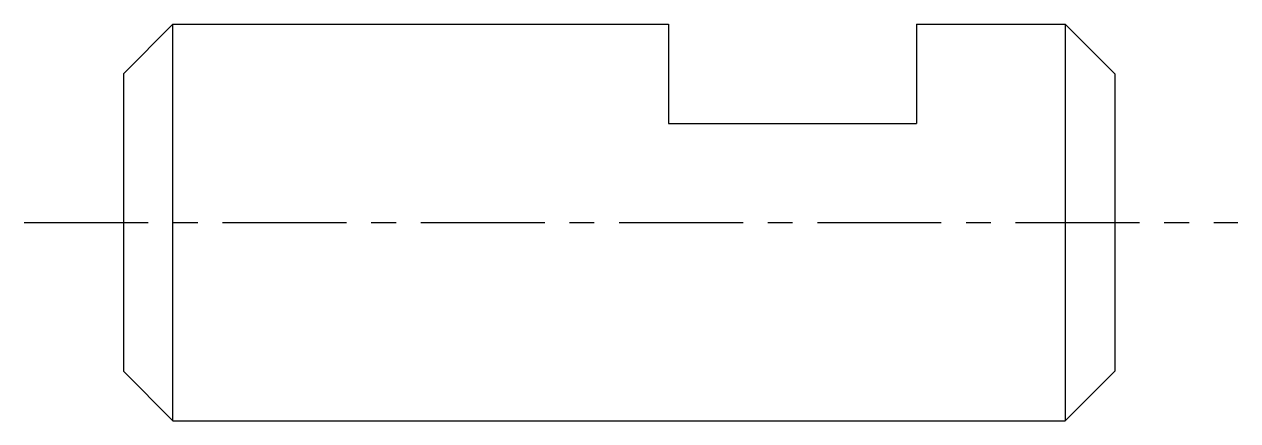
# Model space of a CAD drawing. Extents: x 8 to 113, y 108 to 236.
# Drawn here: x 72.35 to 84.59, y 231.19 to 235.19 of the extents above; entities outside this region: 6.
import ezdxf

# ---------------------------------------------------------------- set-up
doc = ezdxf.new("R2010")
doc.units = 0
doc.linetypes.add('CENTER', pattern=[2, 1.25, -0.25, 0.25, -0.25])
doc.linetypes.add('DASHED', pattern=[0.75, 0.5, -0.25])
doc.layers.get('0').update_dxf_attribs({"linetype": 'CONTINUOUS'})
doc.layers.add('CENTER', color=1, linetype='CENTER')

msp = doc.modelspace()

# ---------------------------------------------------------------- linework, layer by layer
at = {"color": 7, "linetype": 'CONTINUOUS'}
for p, q in [((73.352, 234.691), (73.852, 235.191)), ((73.852, 231.191), (73.852, 235.191)), ((73.852, 235.191), (78.852, 235.191)), ((78.852, 235.191), (78.852, 234.191)), ((81.352, 235.191), (82.852, 235.191)), ((81.352, 235.191), (81.352, 234.191)), ((82.852, 235.191), (82.852, 231.191)), ((83.352, 234.691), (82.852, 235.191)), ((73.352, 234.691), (73.352, 231.691)), ((83.352, 234.691), (83.352, 231.691)), ((78.852, 234.191), (81.352, 234.191)), ((73.352, 231.691), (73.852, 231.191)), ((83.352, 231.691), (82.852, 231.191)), ((73.852, 231.191), (82.852, 231.191)), ((76.102, 231.191), (76.102, 231.191)), ((78.352, 231.191), (78.352, 231.191))]:
    msp.add_line(p, q, dxfattribs=at)
at = {"color": 3, "linetype": 'DASHED'}
msp.add_line((108.5, 234.191), (111.964, 234.191), dxfattribs=at)
at = {"color": 7, "linetype": 'CONTINUOUS'}
msp.add_circle((110.232, 233.191), 2, dxfattribs=at)
at = {"layer": 'CENTER', "color": 1, "linetype": 'CENTER'}
for p, q in [((110.232, 236.191), (110.232, 230.191)), ((72.352, 233.191), (84.592, 233.191)), ((107.232, 233.191), (113.232, 233.191))]:
    msp.add_line(p, q, dxfattribs=at)

# ---------------------------------------------------------------- texts
at = {"color": 7, "linetype": 'CONTINUOUS'}
for s, p in [('CLKG 4-10', (7.023, 137.628)), ('CLKG04', (7.023, 107.628))]:
    msp.add_text(s, height=8, dxfattribs=at).set_placement(p)

doc.saveas('drawing.dxf')
